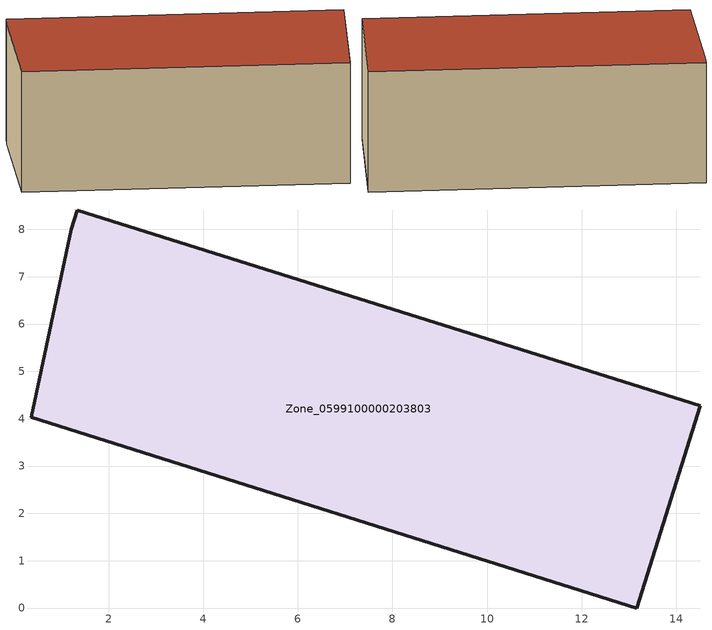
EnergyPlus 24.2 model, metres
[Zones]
Zone_0599100000203803
 floor ground (C_G): 0.36,4.04 1.21,8.01 1.34,8.41 14.51,4.27 13.16,0 z0.58
 wall outside (C_F): 13.16,0 14.51,4.27 1.34,8.41 1.21,8.01 0.36,4.04 13.16,0 z0.58:6.2
 roof outside (C_R): 1.21,8.01 0.36,4.04 13.16,0 14.51,4.27 1.34,8.41 z6.2
[BUILDING]
Pand.0599100000203803: North Axis=0; Terrain=City; Loads Convergence Tolerance Value=0.04; Temperature Convergence Tolerance Value=0.4; Solar Distribution=FullExterior; Maximum Number of Warmup Days=25; Minimum Number of Warmup Days=1
[Site:Location]
Rotterdam.The.Hague.AP_ZH_NLD Design_Conditions: Latitude=51.96; Longitude=4.45; Time Zone=1; Elevation=-4.5
[SITE:GROUNDTEMPERATURE:BUILDINGSURFACE]
18, 18, 18, 18, 18, 18, 18, 18, 18, 18, 18, 18
[MATERIAL] Thermal Absorptance=0.9; Solar Absorptance=0.7; Visible Absorptance=0.7
Name | Roughness | Thickness | Conductivity | Density | Specific Heat
G.TI.1965-1974 | MediumSmooth | 0.15 | 0.882353 | 540 | 1210
F.TI.1965-1974 | Rough | 0.3 | 0.697674 | 1920 | 840
R.TI.1965-1974 | MediumRough | 0.2 | 0.232558 | 1500 | 1000
[CONSTRUCTION]
C_G: G.TI.1965-1974
C_F: F.TI.1965-1974
C_R: R.TI.1965-1974
[ZONE]
Zone_0599100000203803: Type=1; Multiplier=1; Ceiling Height=Autocalculate; Volume=Autocalculate; Floor Area=autocalculate; Part of Total Floor Area=Yes
[ZONEINFILTRATION:DESIGNFLOWRATE]
Infil_Zone_0599100000203803: Zone or ZoneList or Space or SpaceList=Zone_0599100000203803; Schedule=AlwaysOn; Design Flow Rate Calculation Method=Flow/Area; Flow Rate per Floor Area=0.003; Constant Term Coefficient=1; Temperature Term Coefficient=0; Velocity Term Coefficient=0; Velocity Squared Term Coefficient=0
[HVACTEMPLATE:ZONE:IDEALLOADSAIRSYSTEM]
Zone_0599100000203803: Maximum Heating Supply Air Temperature=50; Minimum Cooling Supply Air Temperature=13; Maximum Heating Supply Air Humidity Ratio=0.0156; Minimum Cooling Supply Air Humidity Ratio=0.0077; Heating Limit=NoLimit; Cooling Limit=NoLimit; Dehumidification Control Type=ConstantSensibleHeatRatio; Cooling Sensible Heat Ratio=0.7; Dehumidification Setpoint=60; Humidification Control Type=None; Humidification Setpoint=30; Outdoor Air Method=None; Outdoor Air Flow Rate per Person=0.00944; Outdoor Air Flow Rate per Zone Floor Area=0; Outdoor Air Flow Rate per Zone=0; Demand Controlled Ventilation Type=None; Outdoor Air Economizer Type=NoEconomizer; Heat Recovery Type=None; Sensible Heat Recovery Effectiveness=0.7; Latent Heat Recovery Effectiveness=0.65
[ZONECONTROL:THERMOSTAT]
ThermostatControl_Zone_0599100000203803: Zone or ZoneList=Zone_0599100000203803; Control Type Schedule=DualSetpointControlType; Control 1=Thermostat_Zone_0599100000203803; Temperature Difference Between Cutout And Setpoint=0
[THERMOSTATSETPOINT:DUALSETPOINT]
Thermostat_Zone_0599100000203803: Heating Setpoint Temperature Schedule=HeatingSetpoint_Zone_0599100000203803; Cooling Setpoint Temperature Schedule=CoolingSetpoint_Zone_0599100000203803
[SCHEDULE:COMPACT]
HeatingSetpoint_Zone_0599100000203803: Through: 12/31, For: AllDays, Until: 24:00, 21
CoolingSetpoint_Zone_0599100000203803: Through: 12/31, For: AllDays, Until: 24:00, 24
DualSetpointControlType: Through: 12/31, For: AllDays, Until: 24:00, 4
AlwaysOn: Through: 12/31, For: AllDays, Until: 24:00, 1
